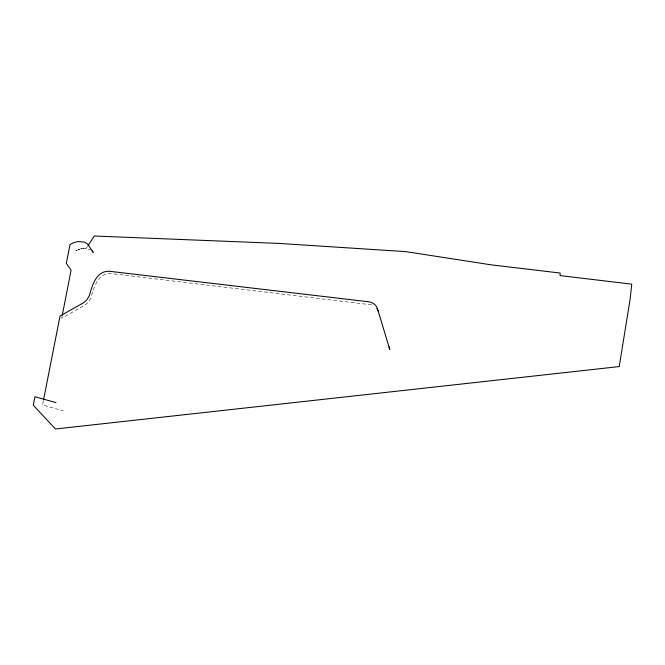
<?xml version="1.0" encoding="UTF-8"?>
<svg xmlns="http://www.w3.org/2000/svg" width="665" height="665" viewBox="0 0 665 665"><rect width="100%" height="100%" fill="white"/><g stroke="black" fill="none" stroke-linecap="round" stroke-linejoin="round"><path stroke-width="0.5" stroke-dasharray="3.33 2.49" d="M62.094 316.241L61.704 318.236L85.228 304.936L88.229 302.342L90.789 298.211C93.69 288.061 97.738 272.392 111.454 273.623L372.101 304.894M43.325 400.945L42.535 404.985L63.266 410.829M87.356 246.723L86.292 248.369L85.403 248.336L90.739 249.841M76.217 250.539L75.86 250.747L77.248 250.065L76.217 250.539M78.229 249.616L79.817 249.084L78.229 249.616M80.282 248.926L82.46 248.477L80.282 248.926M84.364 248.303L83.075 248.419L84.364 248.303"/><path stroke-width="1" d="M62.286 315.235L71.08 270.181L66.301 263.357L70.066 244.529L73.192 242.866L77.963 241.528L84.48 242.052L87.639 244.038L93.233 252.392L92.161 250.979M43.524 399.931L60.025 316.05L83.64 302.716L86.658 300.115L89.226 295.975C92.144 285.792 96.242 270.115 109.974 271.345L368.277 301.727C372.242 302.151 376.224 304.595 377.437 308.56L389.765 349.466L389.058 346.881M87.888 245.9L94.255 236.009L278.735 243.407L405.625 251.603L491.61 264.903L560.113 273.032L560.105 275.593L631.75 284.154L630.104 299.317L619.223 366.573L55.494 428.992L33.25 405.218L34.971 396.756L55.935 402.599M376.839 308.427L378.094 310.954"/></g></svg>
